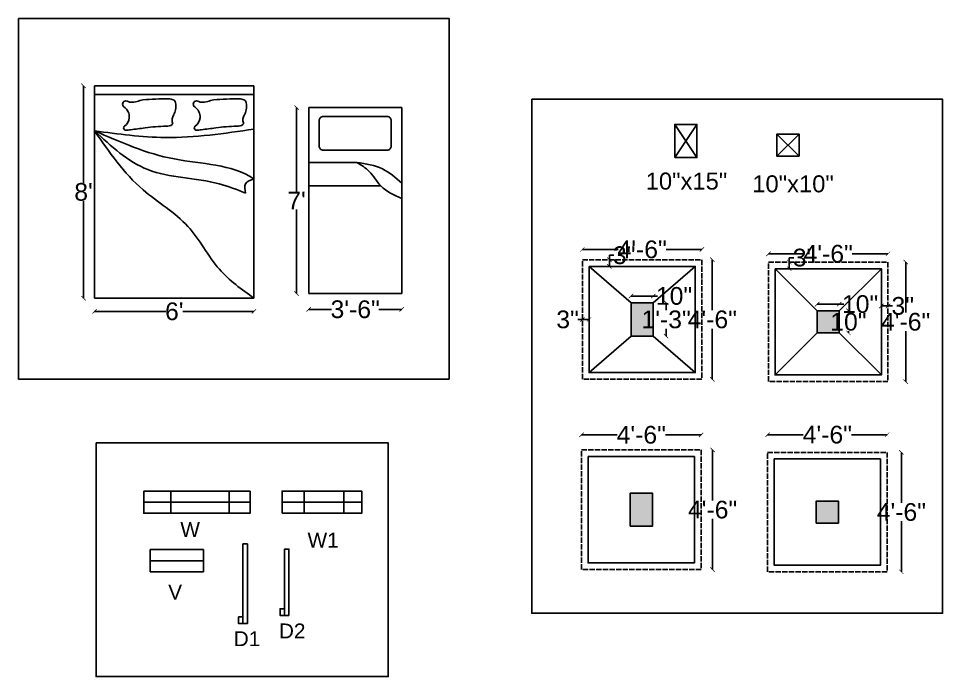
# Model space of a CAD drawing. Header units: inches. Extents: x -19338 to 10560, y -12 to 4973.
# Drawn here: x -299.8 to 117.5, y 434.1 to 731.4 of the extents above; entities that cross this region are included whole.
import ezdxf

# ---------------------------------------------------------------- set-up
doc = ezdxf.new("R2010")
doc.units = ezdxf.units.IN
doc.header["$MEASUREMENT"] = 0
doc.linetypes.add('ACAD_ISO02W100', pattern=[15, 12, -3])
for name, color, linetype in [('C', 141, 'Continuous'), ('C1', 10, 'Continuous'), ('D1', 231, 'Continuous'), ('D2', 31, 'Continuous'), ('V', 150, 'Continuous'), ('W', 70, 'Continuous'), ('W1', 120, 'Continuous')]:
    doc.layers.add(name, color=color, linetype=linetype)
doc.layers.add('Naming', color=50, linetype='Continuous', plot=False)
doc.styles.get("Standard").update_dxf_attribs({"font": 'arial.ttf'})
doc.dimstyles.get("Standard").update_dxf_attribs({"dimtxt": 8, "dimasz": 2, "dimexe": 0.18, "dimexo": 0.0625, "dimgap": 0.09, "dimtad": 0, "dimtih": 1, "dimtoh": 1, "dimdsep": 46, "dimlunit": 3, "dimtxsty": 'Standard', "dimblk": 'ARCHTICK', "dimcen": 0.09, "dimse1": 1, "dimse2": 1, "dimclrd": 2, "dimadec": 0, "dimazin": 0, "dimtfac": 1, "dimtofl": 0, "dimtmove": 0, "dimatfit": 3, "dimfxl": 1, "dimtolj": 1, "dimtzin": 0, "dimarcsym": 0})

# ---------------------------------------------------------------- blocks, each defined once
blk = doc.blocks.new('_ArchTick')
at = {"color": 0, "linetype": 'ByBlock', "const_width": 0.15}
blk.add_lwpolyline([(-0.5, -0.5), (0.5, 0.5)], dxfattribs=at)
blk = doc.blocks.new('*D10')
at = {"color": 2, "lineweight": -2, "transparency": 16777216}
for p, q in [((-270.46, 701), (-270.46, 657.18)), ((-270.46, 605), (-270.46, 648.83))]:
    blk.add_line(p, q, dxfattribs=at)
at = {"layer": 'Defpoints', "color": 0, "transparency": 16777216}
for p in [(-265.47, 701), (-270.46, 605), (-265.47, 605)]:
    blk.add_point(p, dxfattribs=at)
at = {"color": 2, "lineweight": -2, "transparency": 16777216, "xscale": 2, "yscale": 2, "zscale": 2}
for p, rotation in [((-270.46, 701), 90), ((-270.46, 605), 270)]:
    blk.add_blockref('_ArchTick', p, dxfattribs=dict(at, rotation=rotation))
at = {"color": 0, "transparency": 16777216, "insert": (-270.46, 653), "char_height": 8, "attachment_point": 5}
blk.add_mtext("\\A1;8'", dxfattribs=at)
blk = doc.blocks.new('*D11')
at = {"color": 2, "lineweight": -2, "transparency": 16777216}
for p, q in [((-265.47, 599.05), (-233.26, 599.05)), ((-193.47, 599.05), (-225.68, 599.05))]:
    blk.add_line(p, q, dxfattribs=at)
at = {"layer": 'Defpoints', "color": 0, "transparency": 16777216}
for p in [(-265.47, 605), (-193.47, 605), (-193.47, 599.05)]:
    blk.add_point(p, dxfattribs=at)
at = {"color": 2, "lineweight": -2, "transparency": 16777216, "xscale": 2, "yscale": 2, "zscale": 2, "rotation": 180}
blk.add_blockref('_ArchTick', (-265.47, 599.05), dxfattribs=at)
at = {"color": 2, "lineweight": -2, "transparency": 16777216, "xscale": 2, "yscale": 2, "zscale": 2}
blk.add_blockref('_ArchTick', (-193.47, 599.05), dxfattribs=at)
at = {"color": 0, "transparency": 16777216, "insert": (-229.47, 599.05), "char_height": 8, "attachment_point": 5}
blk.add_mtext("\\A1;6'", dxfattribs=at)
blk = doc.blocks.new('*D12')
at = {"color": 2, "lineweight": -2, "transparency": 16777216}
for p, q in [((-174.25, 691.14), (-174.25, 653.23)), ((-174.25, 607.14), (-174.25, 645.05))]:
    blk.add_line(p, q, dxfattribs=at)
at = {"layer": 'Defpoints', "color": 0, "transparency": 16777216}
for p in [(-174.25, 691.14), (-168.76, 691.14), (-168.76, 607.14)]:
    blk.add_point(p, dxfattribs=at)
at = {"color": 2, "lineweight": -2, "transparency": 16777216, "xscale": 2, "yscale": 2, "zscale": 2}
for p, rotation in [((-174.25, 691.14), 90), ((-174.25, 607.14), 270)]:
    blk.add_blockref('_ArchTick', p, dxfattribs=dict(at, rotation=rotation))
at = {"color": 0, "transparency": 16777216, "insert": (-174.25, 649.14), "char_height": 8, "attachment_point": 5}
blk.add_mtext("\\A1;7'", dxfattribs=at)
blk = doc.blocks.new('*D13')
at = {"color": 2, "lineweight": -2, "transparency": 16777216}
for p, q in [((-168.76, 599.98), (-158.48, 599.98)), ((-126.76, 599.98), (-137.04, 599.98))]:
    blk.add_line(p, q, dxfattribs=at)
at = {"layer": 'Defpoints', "color": 0, "transparency": 16777216}
for p in [(-168.76, 607.14), (-126.76, 607.14), (-126.76, 599.98)]:
    blk.add_point(p, dxfattribs=at)
at = {"color": 2, "lineweight": -2, "transparency": 16777216, "xscale": 2, "yscale": 2, "zscale": 2, "rotation": 180}
blk.add_blockref('_ArchTick', (-168.76, 599.98), dxfattribs=at)
at = {"color": 2, "lineweight": -2, "transparency": 16777216, "xscale": 2, "yscale": 2, "zscale": 2}
blk.add_blockref('_ArchTick', (-126.76, 599.98), dxfattribs=at)
at = {"color": 0, "transparency": 16777216, "insert": (-147.76, 599.98), "char_height": 8, "attachment_point": 5}
blk.add_mtext('\\A1;3\'-6"', dxfattribs=at)
blk = doc.blocks.new('*D53')
at = {"color": 2, "lineweight": -2, "transparency": 16777216}
for p, q in [((-45.14, 627.04), (-29.03, 627.04)), ((8.86, 627.04), (-7.26, 627.04))]:
    blk.add_line(p, q, dxfattribs=at)
at = {"layer": 'Defpoints', "color": 0, "transparency": 16777216}
for p in [(8.86, 627.04), (-45.14, 622.4), (8.86, 622.4)]:
    blk.add_point(p, dxfattribs=at)
at = {"color": 2, "lineweight": -2, "transparency": 16777216, "xscale": 2, "yscale": 2, "zscale": 2, "rotation": 180}
blk.add_blockref('_ArchTick', (-45.14, 627.04), dxfattribs=at)
at = {"color": 2, "lineweight": -2, "transparency": 16777216, "xscale": 2, "yscale": 2, "zscale": 2}
blk.add_blockref('_ArchTick', (8.86, 627.04), dxfattribs=at)
at = {"color": 0, "transparency": 16777216, "insert": (-18.14, 627.04), "char_height": 8, "attachment_point": 5}
blk.add_mtext('\\A1;4\'-6"', dxfattribs=at)
blk = doc.blocks.new('*D54')
at = {"color": 2, "lineweight": -2, "transparency": 16777216}
for p, q in [((13.56, 622.4), (13.56, 599.57)), ((13.56, 568.4), (13.56, 591.22))]:
    blk.add_line(p, q, dxfattribs=at)
at = {"layer": 'Defpoints', "color": 0, "transparency": 16777216}
for p in [(8.86, 622.4), (8.86, 568.4), (13.56, 568.4)]:
    blk.add_point(p, dxfattribs=at)
at = {"color": 2, "lineweight": -2, "transparency": 16777216, "xscale": 2, "yscale": 2, "zscale": 2}
for p, rotation in [((13.56, 622.4), 90), ((13.56, 568.4), 270)]:
    blk.add_blockref('_ArchTick', p, dxfattribs=dict(at, rotation=rotation))
at = {"color": 0, "transparency": 16777216, "insert": (13.56, 595.4), "char_height": 8, "attachment_point": 5}
blk.add_mtext('\\A1;4\'-6"', dxfattribs=at)
blk = doc.blocks.new('*D55')
at = {"color": 2, "lineweight": -2, "transparency": 16777216}
for p, q in [((-32.96, 622.4), (-32.96, 624.4)), ((-32.96, 624.4), (-30.96, 624.4)), ((-32.96, 619.4), (-32.96, 622.4))]:
    blk.add_line(p, q, dxfattribs=at)
at = {"layer": 'Defpoints', "color": 0, "transparency": 16777216}
for p in [(-36.39, 622.4), (-32.96, 622.4), (-36.39, 619.4)]:
    blk.add_point(p, dxfattribs=at)
at = {"color": 2, "lineweight": -2, "transparency": 16777216, "xscale": 2, "yscale": 2, "zscale": 2}
for p, rotation in [((-32.96, 622.4), 90), ((-32.96, 619.4), 270)]:
    blk.add_blockref('_ArchTick', p, dxfattribs=dict(at, rotation=rotation))
at = {"color": 0, "transparency": 16777216, "insert": (-26.27, 624.4), "char_height": 8, "attachment_point": 5}
blk.add_mtext('\\A1;3"', dxfattribs=at)
blk = doc.blocks.new('*D56')
at = {"color": 2, "lineweight": -2, "transparency": 16777216}
for p, q in [((-45.14, 595.4), (-47.14, 595.4)), ((-42.14, 595.4), (-45.14, 595.4))]:
    blk.add_line(p, q, dxfattribs=at)
at = {"layer": 'Defpoints', "color": 0, "transparency": 16777216}
for p in [(-45.14, 595.4), (-45.14, 591.92), (-42.14, 591.92)]:
    blk.add_point(p, dxfattribs=at)
at = {"color": 2, "lineweight": -2, "transparency": 16777216, "xscale": 2, "yscale": 2, "zscale": 2, "rotation": 180}
blk.add_blockref('_ArchTick', (-45.14, 595.4), dxfattribs=at)
at = {"color": 2, "lineweight": -2, "transparency": 16777216, "xscale": 2, "yscale": 2, "zscale": 2}
blk.add_blockref('_ArchTick', (-42.14, 595.4), dxfattribs=at)
at = {"color": 0, "transparency": 16777216, "insert": (-51.83, 595.4), "char_height": 8, "attachment_point": 5}
blk.add_mtext('\\A1;3"', dxfattribs=at)
blk = doc.blocks.new('*D57')
at = {"color": 2, "lineweight": -2, "transparency": 16777216}
for p, q in [((-23.14, 606), (-13.14, 606)), ((-13.14, 606), (-11.14, 606))]:
    blk.add_line(p, q, dxfattribs=at)
at = {"layer": 'Defpoints', "color": 0, "transparency": 16777216}
for p in [(-13.14, 606), (-23.14, 602.9), (-13.14, 602.9)]:
    blk.add_point(p, dxfattribs=at)
at = {"color": 2, "lineweight": -2, "transparency": 16777216, "xscale": 2, "yscale": 2, "zscale": 2, "rotation": 180}
blk.add_blockref('_ArchTick', (-23.14, 606), dxfattribs=at)
at = {"color": 2, "lineweight": -2, "transparency": 16777216, "xscale": 2, "yscale": 2, "zscale": 2}
blk.add_blockref('_ArchTick', (-13.14, 606), dxfattribs=at)
at = {"color": 0, "transparency": 16777216, "insert": (-3.73, 606), "char_height": 8, "attachment_point": 5}
blk.add_mtext('\\A1;10"', dxfattribs=at)
blk = doc.blocks.new('*D58')
at = {"color": 2, "lineweight": -2, "transparency": 16777216}
for p, q in [((-7.31, 602.9), (-7.31, 599.57)), ((-7.31, 587.9), (-7.31, 591.22))]:
    blk.add_line(p, q, dxfattribs=at)
at = {"layer": 'Defpoints', "color": 0, "transparency": 16777216}
for p in [(-13.14, 602.9), (-13.14, 587.9), (-7.31, 587.9)]:
    blk.add_point(p, dxfattribs=at)
at = {"color": 2, "lineweight": -2, "transparency": 16777216, "xscale": 2, "yscale": 2, "zscale": 2}
for p, rotation in [((-7.31, 602.9), 90), ((-7.31, 587.9), 270)]:
    blk.add_blockref('_ArchTick', p, dxfattribs=dict(at, rotation=rotation))
at = {"color": 0, "transparency": 16777216, "insert": (-7.31, 595.4), "char_height": 8, "attachment_point": 5}
blk.add_mtext('\\A1;1\'-3"', dxfattribs=at)
blk = doc.blocks.new('*D59')
at = {"color": 2, "lineweight": -2, "transparency": 16777216}
for p, q in [((38.9, 625.06), (55.02, 625.06)), ((92.9, 625.06), (76.78, 625.06))]:
    blk.add_line(p, q, dxfattribs=at)
at = {"layer": 'Defpoints', "color": 0, "transparency": 16777216}
for p in [(92.9, 625.06), (38.9, 621.33), (92.9, 621.33)]:
    blk.add_point(p, dxfattribs=at)
at = {"color": 2, "lineweight": -2, "transparency": 16777216, "xscale": 2, "yscale": 2, "zscale": 2, "rotation": 180}
blk.add_blockref('_ArchTick', (38.9, 625.06), dxfattribs=at)
at = {"color": 2, "lineweight": -2, "transparency": 16777216, "xscale": 2, "yscale": 2, "zscale": 2}
blk.add_blockref('_ArchTick', (92.9, 625.06), dxfattribs=at)
at = {"color": 0, "transparency": 16777216, "insert": (65.9, 625.06), "char_height": 8, "attachment_point": 5}
blk.add_mtext('\\A1;4\'-6"', dxfattribs=at)
blk = doc.blocks.new('*D60')
at = {"color": 2, "lineweight": -2, "transparency": 16777216}
for p, q in [((100.89, 621.33), (100.89, 598.5)), ((100.89, 567.33), (100.89, 590.15))]:
    blk.add_line(p, q, dxfattribs=at)
at = {"layer": 'Defpoints', "color": 0, "transparency": 16777216}
for p in [(92.9, 621.33), (92.9, 567.33), (100.89, 567.33)]:
    blk.add_point(p, dxfattribs=at)
at = {"color": 2, "lineweight": -2, "transparency": 16777216, "xscale": 2, "yscale": 2, "zscale": 2}
for p, rotation in [((100.89, 621.33), 90), ((100.89, 567.33), 270)]:
    blk.add_blockref('_ArchTick', p, dxfattribs=dict(at, rotation=rotation))
at = {"color": 0, "transparency": 16777216, "insert": (100.89, 594.33), "char_height": 8, "attachment_point": 5}
blk.add_mtext('\\A1;4\'-6"', dxfattribs=at)
blk = doc.blocks.new('*D61')
at = {"color": 2, "lineweight": -2, "transparency": 16777216}
for p, q in [((89.9, 601.5), (92.9, 601.5)), ((92.9, 601.5), (94.9, 601.5))]:
    blk.add_line(p, q, dxfattribs=at)
at = {"layer": 'Defpoints', "color": 0, "transparency": 16777216}
for p in [(92.9, 601.5), (89.9, 598.66), (92.9, 598.66)]:
    blk.add_point(p, dxfattribs=at)
at = {"color": 2, "lineweight": -2, "transparency": 16777216, "xscale": 2, "yscale": 2, "zscale": 2, "rotation": 180}
blk.add_blockref('_ArchTick', (89.9, 601.5), dxfattribs=at)
at = {"color": 2, "lineweight": -2, "transparency": 16777216, "xscale": 2, "yscale": 2, "zscale": 2}
blk.add_blockref('_ArchTick', (92.9, 601.5), dxfattribs=at)
at = {"color": 0, "transparency": 16777216, "insert": (99.59, 601.5), "char_height": 8, "attachment_point": 5}
blk.add_mtext('\\A1;3"', dxfattribs=at)
blk = doc.blocks.new('*D62')
at = {"color": 2, "lineweight": -2, "transparency": 16777216}
for p, q in [((48.31, 621.33), (48.31, 623.33)), ((48.31, 623.33), (50.31, 623.33)), ((48.31, 618.33), (48.31, 621.33))]:
    blk.add_line(p, q, dxfattribs=at)
at = {"layer": 'Defpoints', "color": 0, "transparency": 16777216}
for p in [(48.31, 621.33), (48.31, 621.33), (48.31, 618.33)]:
    blk.add_point(p, dxfattribs=at)
at = {"color": 2, "lineweight": -2, "transparency": 16777216, "xscale": 2, "yscale": 2, "zscale": 2}
for p, rotation in [((48.31, 621.33), 90), ((48.31, 618.33), 270)]:
    blk.add_blockref('_ArchTick', p, dxfattribs=dict(at, rotation=rotation))
at = {"color": 0, "transparency": 16777216, "insert": (55, 623.33), "char_height": 8, "attachment_point": 5}
blk.add_mtext('\\A1;3"', dxfattribs=at)
blk = doc.blocks.new('*D63')
at = {"color": 2, "lineweight": -2, "transparency": 16777216}
for p, q in [((60.9, 602.33), (70.9, 602.33)), ((70.9, 602.33), (72.9, 602.33))]:
    blk.add_line(p, q, dxfattribs=at)
at = {"layer": 'Defpoints', "color": 0, "transparency": 16777216}
for p in [(70.9, 602.33), (60.9, 599.33), (70.9, 599.33)]:
    blk.add_point(p, dxfattribs=at)
at = {"color": 2, "lineweight": -2, "transparency": 16777216, "xscale": 2, "yscale": 2, "zscale": 2, "rotation": 180}
blk.add_blockref('_ArchTick', (60.9, 602.33), dxfattribs=at)
at = {"color": 2, "lineweight": -2, "transparency": 16777216, "xscale": 2, "yscale": 2, "zscale": 2}
blk.add_blockref('_ArchTick', (70.9, 602.33), dxfattribs=at)
at = {"color": 0, "transparency": 16777216, "insert": (80.32, 602.33), "char_height": 8, "attachment_point": 5}
blk.add_mtext('\\A1;10"', dxfattribs=at)
blk = doc.blocks.new('*D64')
at = {"color": 2, "lineweight": -2, "transparency": 16777216}
for p, q in [((75.03, 599.33), (75.03, 598.5)), ((75.03, 589.33), (75.03, 590.15))]:
    blk.add_line(p, q, dxfattribs=at)
at = {"layer": 'Defpoints', "color": 0, "transparency": 16777216}
for p in [(70.9, 599.33), (70.9, 589.33), (75.03, 589.33)]:
    blk.add_point(p, dxfattribs=at)
at = {"color": 2, "lineweight": -2, "transparency": 16777216, "xscale": 2, "yscale": 2, "zscale": 2}
for p, rotation in [((75.03, 599.33), 90), ((75.03, 589.33), 270)]:
    blk.add_blockref('_ArchTick', p, dxfattribs=dict(at, rotation=rotation))
at = {"color": 0, "transparency": 16777216, "insert": (75.03, 594.33), "char_height": 8, "attachment_point": 5}
blk.add_mtext('\\A1;10"', dxfattribs=at)
blk = doc.blocks.new('*D65')
at = {"color": 2, "lineweight": -2, "transparency": 16777216}
for p, q in [((-45.53, 543.27), (-29.42, 543.27)), ((8.47, 543.27), (-7.65, 543.27))]:
    blk.add_line(p, q, dxfattribs=at)
at = {"layer": 'Defpoints', "color": 0, "transparency": 16777216}
for p in [(8.47, 543.27), (-45.53, 536.45), (8.47, 536.45)]:
    blk.add_point(p, dxfattribs=at)
at = {"color": 2, "lineweight": -2, "transparency": 16777216, "xscale": 2, "yscale": 2, "zscale": 2, "rotation": 180}
blk.add_blockref('_ArchTick', (-45.53, 543.27), dxfattribs=at)
at = {"color": 2, "lineweight": -2, "transparency": 16777216, "xscale": 2, "yscale": 2, "zscale": 2}
blk.add_blockref('_ArchTick', (8.47, 543.27), dxfattribs=at)
at = {"color": 0, "transparency": 16777216, "insert": (-18.53, 543.27), "char_height": 8, "attachment_point": 5}
blk.add_mtext('\\A1;4\'-6"', dxfattribs=at)
blk = doc.blocks.new('*D66')
at = {"color": 2, "lineweight": -2, "transparency": 16777216}
for p, q in [((13.68, 536.45), (13.68, 513.63)), ((13.68, 482.45), (13.68, 505.28))]:
    blk.add_line(p, q, dxfattribs=at)
at = {"layer": 'Defpoints', "color": 0, "transparency": 16777216}
for p in [(8.47, 536.45), (8.47, 482.45), (13.68, 482.45)]:
    blk.add_point(p, dxfattribs=at)
at = {"color": 2, "lineweight": -2, "transparency": 16777216, "xscale": 2, "yscale": 2, "zscale": 2}
for p, rotation in [((13.68, 536.45), 90), ((13.68, 482.45), 270)]:
    blk.add_blockref('_ArchTick', p, dxfattribs=dict(at, rotation=rotation))
at = {"color": 0, "transparency": 16777216, "insert": (13.68, 509.45), "char_height": 8, "attachment_point": 5}
blk.add_mtext('\\A1;4\'-6"', dxfattribs=at)
blk = doc.blocks.new('*D67')
at = {"color": 2, "lineweight": -2, "transparency": 16777216}
for p, q in [((38.51, 543.34), (54.63, 543.34)), ((92.51, 543.34), (76.4, 543.34))]:
    blk.add_line(p, q, dxfattribs=at)
at = {"layer": 'Defpoints', "color": 0, "transparency": 16777216}
for p in [(92.51, 543.34), (38.51, 535.38), (92.51, 535.38)]:
    blk.add_point(p, dxfattribs=at)
at = {"color": 2, "lineweight": -2, "transparency": 16777216, "xscale": 2, "yscale": 2, "zscale": 2, "rotation": 180}
blk.add_blockref('_ArchTick', (38.51, 543.34), dxfattribs=at)
at = {"color": 2, "lineweight": -2, "transparency": 16777216, "xscale": 2, "yscale": 2, "zscale": 2}
blk.add_blockref('_ArchTick', (92.51, 543.34), dxfattribs=at)
at = {"color": 0, "transparency": 16777216, "insert": (65.51, 543.34), "char_height": 8, "attachment_point": 5}
blk.add_mtext('\\A1;4\'-6"', dxfattribs=at)
blk = doc.blocks.new('*D68')
at = {"color": 2, "lineweight": -2, "transparency": 16777216}
for p, q in [((98.95, 535.38), (98.95, 512.56)), ((98.95, 481.38), (98.95, 504.21))]:
    blk.add_line(p, q, dxfattribs=at)
at = {"layer": 'Defpoints', "color": 0, "transparency": 16777216}
for p in [(92.51, 535.38), (92.51, 481.38), (98.95, 481.38)]:
    blk.add_point(p, dxfattribs=at)
at = {"color": 2, "lineweight": -2, "transparency": 16777216, "xscale": 2, "yscale": 2, "zscale": 2}
for p, rotation in [((98.95, 535.38), 90), ((98.95, 481.38), 270)]:
    blk.add_blockref('_ArchTick', p, dxfattribs=dict(at, rotation=rotation))
at = {"color": 0, "transparency": 16777216, "insert": (98.95, 508.38), "char_height": 8, "attachment_point": 5}
blk.add_mtext('\\A1;4\'-6"', dxfattribs=at)

msp = doc.modelspace()

# ---------------------------------------------------------------- hatches: boundary and pattern name
h = msp.add_hatch(color=1)
h.dxf.hatch_style = 1
h.paths.add_polyline_path([(60.901, 599.326), (60.901, 589.326), (70.901, 589.326), (70.901, 599.326)])
h = msp.add_hatch(color=1)
h.dxf.hatch_style = 1
h.paths.add_polyline_path([(60.512, 513.383), (60.512, 503.383), (70.512, 503.383), (70.512, 513.383)])
at = {"layer": 'C'}
h = msp.add_hatch(color=256, dxfattribs=at)
h.dxf.hatch_style = 1
h.paths.add_polyline_path([(-13.144, 602.897), (-23.144, 602.897), (-23.144, 587.897), (-13.144, 587.897)])
h = msp.add_hatch(color=256, dxfattribs=at)
h.dxf.hatch_style = 1
h.paths.add_polyline_path([(-13.533, 516.953), (-23.533, 516.953), (-23.533, 501.953), (-13.533, 501.953)])

# ---------------------------------------------------------------- linework, layer by layer
for p, q in [((-193.468, 701.004), (-265.468, 701.004)), ((-265.468, 605.004), (-265.468, 701.004)), ((-193.468, 605.004), (-193.468, 701.004)), ((-193.468, 697.004), (-265.468, 697.004)), ((-168.76, 607.139), (-168.76, 691.139)), ((-168.76, 691.139), (-126.76, 691.139)), ((-126.76, 691.139), (-126.76, 607.139)), ((-168.76, 666.395), (-146.985, 666.395)), ((-168.76, 655.735), (-136.152, 655.735)), ((-42.144, 619.397), (-23.144, 602.897)), ((5.856, 619.397), (-13.144, 602.897)), ((41.901, 618.326), (60.901, 599.326)), ((89.901, 618.326), (70.901, 599.326)), ((-126.76, 607.139), (-168.76, 607.139)), ((-193.468, 605.004), (-265.468, 605.004)), ((41.901, 570.326), (60.901, 589.326)), ((89.901, 570.326), (70.901, 589.326)), ((-42.144, 571.397), (-23.144, 587.897)), ((5.856, 571.397), (-13.144, 587.897))]:
    msp.add_line(p, q)
for points in [[(-299.844, 731.404), (-105.322, 731.404), (-105.322, 568.494), (-299.844, 568.494)], [(-67.996, 694.936), (117.535, 694.936), (117.535, 462.651), (-67.996, 462.651)], [(-42.144, 619.397), (5.856, 619.397), (5.856, 571.397), (-42.144, 571.397)], [(41.901, 618.326), (89.901, 618.326), (89.901, 570.326), (41.901, 570.326)], [(-264.815, 539.616), (-132.801, 539.616), (-132.801, 434.092), (-264.815, 434.092)], [(-42.533, 533.453), (5.467, 533.453), (5.467, 485.453), (-42.533, 485.453)], [(41.512, 532.383), (89.512, 532.383), (89.512, 484.383), (41.512, 484.383)]]:
    msp.add_lwpolyline(points, close=True)
at = {"linetype": 'ByBlock'}
msp.add_lwpolyline([(-131.461, 673.802, -0.4142136), (-133.351, 671.912), (-162.17, 671.912, -0.4142136), (-164.059, 673.802), (-164.059, 685.235, -0.4142136), (-162.17, 687.125), (-133.351, 687.125, -0.4142136), (-131.461, 685.235)], format="xyb", close=True, dxfattribs=at)
at = {"color": 40, "linetype": 'ACAD_ISO02W100', "ltscale": 0.2, "true_color": 0xf8d731}
for points in [[(-45.144, 622.397), (8.856, 622.397), (8.856, 568.397), (-45.144, 568.397)], [(38.901, 621.326), (92.901, 621.326), (92.901, 567.326), (38.901, 567.326)], [(-45.533, 536.453), (8.467, 536.453), (8.467, 482.453), (-45.533, 482.453)], [(38.512, 535.383), (92.512, 535.383), (92.512, 481.383), (38.512, 481.383)]]:
    msp.add_lwpolyline(points, close=True, dxfattribs=at)
for centre, radius, start, end in [((-251.376, 692.666), 1.478, 87.362, 236.04061), ((-251.43, 691.492), 2.652, 63.84839, 87.362), ((-248.914, 711.31), 17.68, 268.84065, 278.54567), ((-240.519, 680.11), 14.879, 102.23575, 112.8076), ((-232.012, 547.846), 147.267, 90, 94.54158), ((-232.012, 690.191), 4.922, 64.96616, 90), ((-230.706, 692.986), 1.837, 12.52881, 64.96616), ((-236.392, 691.723), 7.661, 347.53915, 12.52881), ((-219.435, 692.666), 1.478, 87.362, 236.04061), ((-219.489, 691.492), 2.652, 63.84839, 87.362), ((-216.973, 711.31), 17.68, 268.84065, 278.54567), ((-208.578, 680.11), 14.879, 102.23575, 112.8076), ((-200.071, 547.846), 147.267, 90, 94.54158), ((-200.071, 690.191), 4.922, 64.96616, 90), ((-198.765, 692.986), 1.837, 12.52881, 64.96616), ((-204.451, 691.723), 7.661, 347.53915, 12.52881), ((-255.28, 686.869), 5.511, 356.2261, 56.04061), ((-236.43, 691.731), 7.701, 330.4741, 347.53915), ((-223.339, 686.869), 5.511, 356.2261, 56.04061), ((-204.489, 691.731), 7.701, 330.4741, 347.53915), ((-254.678, 686.83), 4.907, 304.24524, 356.2261), ((-227.656, 685.476), 2.83, 169.38211, 205.92225), ((-224.262, 684.84), 6.283, 150.4741, 169.38211), ((-222.736, 686.83), 4.907, 304.24524, 356.2261), ((-195.715, 685.476), 2.83, 169.38211, 205.92225), ((-192.321, 684.84), 6.283, 150.4741, 169.38211), ((-251.341, 681.929), 1.022, 124.24524, 271.84219), ((-251.912, 699.692), 18.794, 271.84219, 278.25806), ((-222.548, 497.371), 185.647, 96.21764, 98.25806), ((-233.115, 623.127), 59.567, 90.08362, 99.21584), ((-233.207, 688.129), 5.435, 270.05366, 300.63035), ((-230.747, 683.974), 0.606, 300.63035, 25.92225), ((-219.4, 681.929), 1.022, 124.24524, 271.84219), ((-219.971, 699.692), 18.794, 271.84219, 278.25806), ((-190.607, 497.371), 185.647, 96.21764, 98.25806), ((-201.174, 623.127), 59.567, 90.08362, 99.21584), ((-201.266, 688.129), 5.435, 270.05366, 300.63035), ((-198.806, 683.974), 0.606, 300.63035, 25.92225)]:
    msp.add_arc(centre, radius, start, end)
for points in [[(-250.261, 693.873), (-249.713, 693.625), (-249.272, 693.633)], [(-218.32, 693.873), (-217.772, 693.625), (-217.331, 693.633)], [(-265.468, 680.652), (-233.504, 677.605), (-193.468, 681.436)], [(-265.468, 680.652), (-243.583, 653.988), (-223.285, 637.423), (-209.109, 618.124), (-193.468, 605.004)], [(-265.468, 680.652), (-241.451, 663.125), (-209.222, 656.685), (-197.256, 652.495)], [(-146.985, 666.395), (-141.422, 662.288), (-136.152, 655.735), (-126.76, 650.035)], [(-146.985, 666.395), (-135.389, 663.41), (-126.76, 657.023)], [(-193.468, 659.004), (-197.262, 656.704), (-197.256, 652.495)]]:
    msp.add_spline(points, degree=3)
msp.add_open_spline([(-265.468, 680.652), (-253.799, 675.511), (-230.844, 665.398), (-203.733, 665.676), (-193.468, 659.004)], degree=3, knots=[0, 0, 0, 0, 38.2650441, 75.2709785, 75.2709785, 75.2709785, 75.2709785])
at = {"layer": 'C'}
for p, q in [((6.574, 683.576), (-3.426, 668.576)), ((-3.426, 683.576), (6.574, 668.576))]:
    msp.add_line(p, q, dxfattribs=at)
for points in [[(-3.426, 668.576), (6.574, 668.576), (6.574, 683.576), (-3.426, 683.576)], [(-23.144, 587.897), (-13.144, 587.897), (-13.144, 602.897), (-23.144, 602.897)], [(-23.533, 501.953), (-13.533, 501.953), (-13.533, 516.953), (-23.533, 516.953)]]:
    msp.add_lwpolyline(points, close=True, dxfattribs=at)
at = {"layer": 'C1'}
for p, q in [((42.712, 679.185), (52.712, 669.185)), ((52.712, 679.185), (42.712, 669.185))]:
    msp.add_line(p, q, dxfattribs=at)
for points in [[(52.712, 669.185), (42.712, 669.185), (42.712, 679.185), (52.712, 679.185)], [(70.901, 589.326), (60.901, 589.326), (60.901, 599.326), (70.901, 599.326)], [(70.512, 503.383), (60.512, 503.383), (60.512, 513.383), (70.512, 513.383)]]:
    msp.add_lwpolyline(points, close=True, dxfattribs=at)
at = {"layer": 'D1'}
msp.add_lwpolyline([(-198.435, 493.993), (-196.435, 493.993), (-196.435, 457.993), (-198.435, 457.993)], close=True, dxfattribs=at)
msp.add_lwpolyline([(-198.435, 457.993), (-200.435, 457.993), (-200.435, 460.993), (-198.435, 460.993)], dxfattribs=at)
at = {"layer": 'D2'}
msp.add_lwpolyline([(-177.657, 461.678), (-179.657, 461.678), (-179.657, 491.678), (-177.657, 491.678)], close=True, dxfattribs=at)
msp.add_lwpolyline([(-179.657, 461.678), (-181.657, 461.678), (-181.657, 464.678), (-179.657, 464.678)], dxfattribs=at)
at = {"layer": 'V'}
msp.add_line((-216.333, 486.423), (-240.333, 486.423), dxfattribs=at)
msp.add_lwpolyline([(-240.333, 491.423), (-216.333, 491.423), (-216.333, 481.423), (-240.333, 481.423)], close=True, dxfattribs=at)
at = {"layer": 'W'}
for p, q in [((-231.075, 517.832), (-231.075, 507.832)), ((-204.613, 517.832), (-204.613, 507.832)), ((-195.26, 512.832), (-243.26, 512.832))]:
    msp.add_line(p, q, dxfattribs=at)
msp.add_lwpolyline([(-243.26, 517.832), (-195.26, 517.832), (-195.26, 507.832), (-243.26, 507.832)], close=True, dxfattribs=at)
at = {"layer": 'W1'}
for p, q in [((-170.864, 517.892), (-170.864, 507.892)), ((-152.926, 517.892), (-152.926, 507.892)), ((-180.758, 512.892), (-144.758, 512.892))]:
    msp.add_line(p, q, dxfattribs=at)
msp.add_lwpolyline([(-180.758, 507.892), (-144.758, 507.892), (-144.758, 517.892), (-180.758, 517.892)], close=True, dxfattribs=at)

# ---------------------------------------------------------------- texts
at = {"layer": 'D1', "insert": (-202.61, 454.546), "char_height": 6.72, "attachment_point": 1}
msp.add_mtext_dynamic_manual_height_columns('D1', width=2233.69028, gutter_width=33.6, heights=[0], dxfattribs=at)
at = {"layer": 'D2', "insert": (-182.218, 458.052), "char_height": 6.72, "attachment_point": 1}
msp.add_mtext_dynamic_manual_height_columns('D2', width=2233.69028, gutter_width=33.6, heights=[0], dxfattribs=at)
at = {"layer": 'Naming', "char_height": 7.68, "attachment_point": 1}
for s, insert in [('10"x15"', (-16.538, 661.77)), ('10"x10"', (31.596, 660.533))]:
    msp.add_mtext_dynamic_manual_height_columns(s, width=3190.98612, gutter_width=48, heights=[0], dxfattribs=dict(at, insert=insert))
at = {"layer": 'V', "insert": (-232.204, 475.574), "char_height": 6.72, "attachment_point": 1}
msp.add_mtext_dynamic_manual_height_columns('V', width=2233.69028, gutter_width=33.6, heights=[0], dxfattribs=at)
at = {"layer": 'W', "insert": (-226.73, 503.867), "char_height": 6.72, "attachment_point": 1}
msp.add_mtext_dynamic_manual_height_columns('W', width=2233.69028, gutter_width=33.6, heights=[0], dxfattribs=at)
at = {"layer": 'W1', "insert": (-169.281, 499.066), "char_height": 6.72, "attachment_point": 1}
msp.add_mtext_dynamic_manual_height_columns('W1', width=2233.69028, gutter_width=33.6, heights=[0], dxfattribs=at)

# ---------------------------------------------------------------- dimensions: what is measured, and where the dimension line sits
for base, p1, p2, picture, middle in [((-270.456, 605.004), (-265.468, 701.004), (-265.468, 605.004), '*D10', (-270.456, 653.004)), ((-174.255, 691.139), (-168.76, 607.139), (-168.76, 691.139), '*D12', (-174.255, 649.139)), ((-32.955, 622.397), (-36.395, 619.397), (-36.395, 622.397), '*D55', (-26.27, 624.397)), ((48.314, 621.326), (48.314, 618.326), (48.314, 621.326), '*D62', (54.999, 623.326)), ((13.557, 568.397), (8.856, 622.397), (8.856, 568.397), '*D54', (13.557, 595.397)), ((100.889, 567.326), (92.901, 621.326), (92.901, 567.326), '*D60', (100.889, 594.326)), ((-7.309, 587.897), (-13.144, 602.897), (-13.144, 587.897), '*D58', (-7.309, 595.397)), ((75.028, 589.326), (70.901, 599.326), (70.901, 589.326), '*D64', (75.028, 594.326)), ((13.685, 482.453), (8.467, 536.453), (8.467, 482.453), '*D66', (13.685, 509.453)), ((98.95, 481.383), (92.512, 535.383), (92.512, 481.383), '*D68', (98.95, 508.383))]:
    dim = msp.add_linear_dim(base=base, p1=p1, p2=p2, angle=90, dimstyle='Standard')
    dim.commit()
    dim.dimension.update_dxf_attribs({"geometry": picture, "text_midpoint": middle})
for base, p1, p2, picture, middle in [((8.856, 627.038), (-45.144, 622.397), (8.856, 622.397), '*D53', (-18.144, 627.038)), ((92.901, 625.064), (38.901, 621.326), (92.901, 621.326), '*D59', (65.901, 625.064)), ((-13.144, 606.001), (-23.144, 602.897), (-13.144, 602.897), '*D57', (-3.725, 606.001)), ((-126.76, 599.978), (-168.76, 607.139), (-126.76, 607.139), '*D13', (-147.76, 599.978)), ((70.901, 602.326), (60.901, 599.326), (70.901, 599.326), '*D63', (80.32, 602.326)), ((92.901, 601.496), (89.901, 598.657), (92.901, 598.657), '*D61', (99.586, 601.496)), ((-193.468, 599.051), (-265.468, 605.004), (-193.468, 605.004), '*D11', (-229.468, 599.051)), ((-45.144, 595.397), (-42.144, 591.921), (-45.144, 591.921), '*D56', (-51.829, 595.397)), ((8.467, 543.27), (-45.533, 536.453), (8.467, 536.453), '*D65', (-18.533, 543.27)), ((92.512, 543.336), (38.512, 535.383), (92.512, 535.383), '*D67', (65.512, 543.336))]:
    dim = msp.add_linear_dim(base=base, p1=p1, p2=p2, dimstyle='Standard')
    dim.commit()
    dim.dimension.update_dxf_attribs({"geometry": picture, "text_midpoint": middle})

doc.saveas('drawing.dxf')
